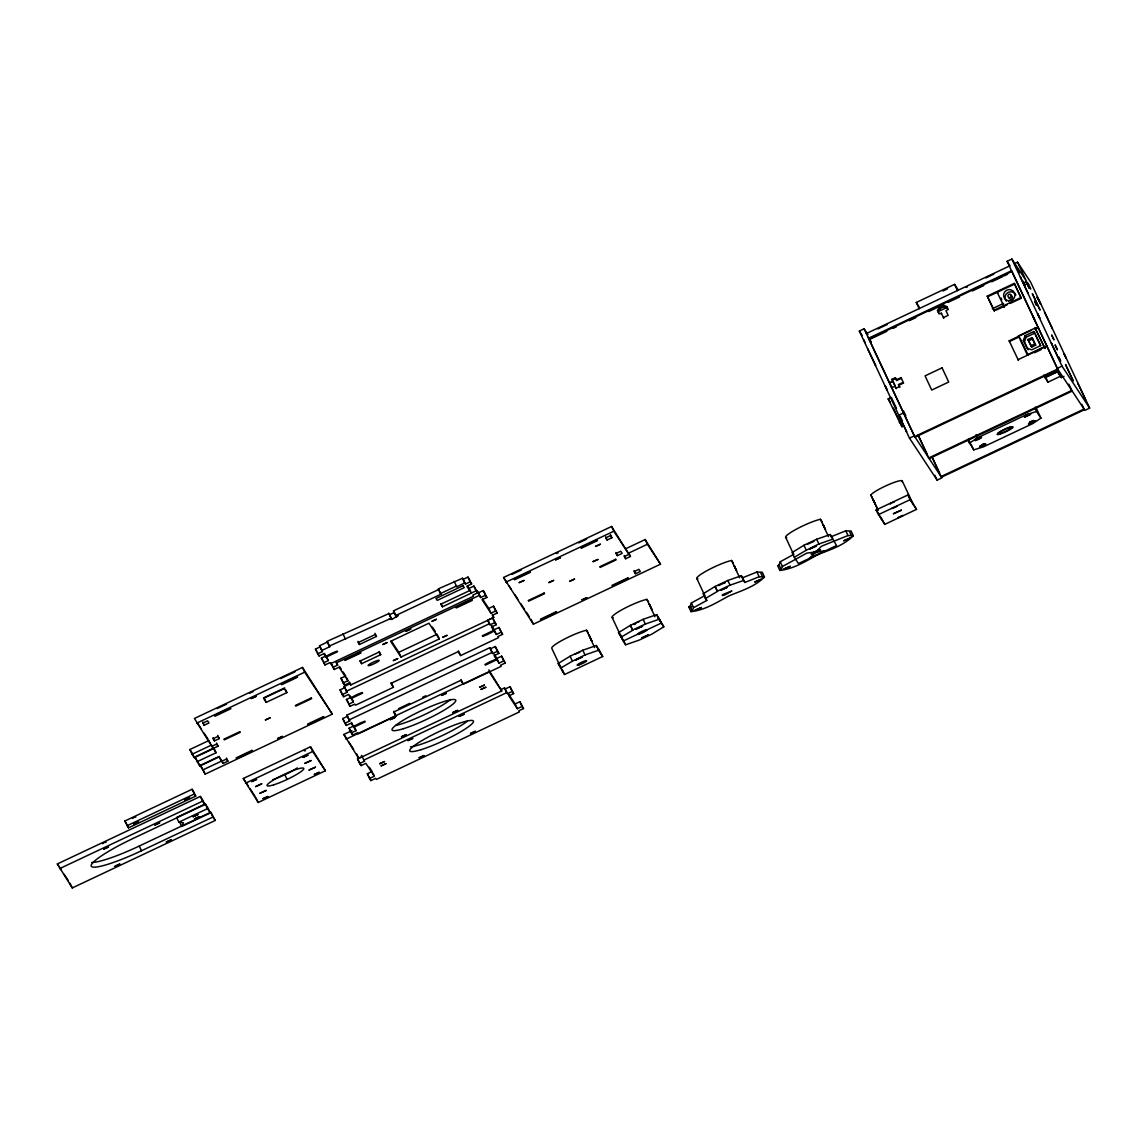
<?xml version="1.0" encoding="UTF-8"?>
<svg xmlns="http://www.w3.org/2000/svg" width="1147" height="1147" viewBox="0 0 1147 1147"><rect width="100%" height="100%" fill="white"/><g stroke="black" fill="none" stroke-linecap="round" stroke-linejoin="round"><path stroke-width="1.5" d="M984.327 443.889L979.524 447.129L985.875 444.133L980.327 445.782A2.165 2.136 -33.4 0 0 981.244 446.068M597.702 648.872L602.691 656.514L564.553 674.522L558.202 663.511L570.073 656.227L582.776 650.234L596.34 645.517L602.691 656.514M658.908 619.308L658.034 617.975M718.696 585.601L725.062 582.604L724.331 583.35M977.559 438.211L976.126 438.771M984.37 443.645L984.355 443.703A2.165 2.136 -33.4 0 1 983.911 444.692L983.294 445.394M1033.834 331.526L1040.472 345.706L1031.741 349.835L1027.081 348.186L1023.396 340.315L1025.103 335.655L1033.834 331.526L1034.866 333.089L1026.121 337.218L1024.429 341.878L1028.113 349.749M764.461 576.955C755.013 586.762 741.048 590.791 728.775 595.967C716.875 602.404 704.688 610.247 690.996 611.638L688.774 606.906L690.193 606.132L691.354 602.978L704.545 595.752L703.24 593.745L715.097 586.461L727.815 580.454L741.363 575.737L744.905 582.461L759.156 576.74L764.461 576.955L762.253 572.224L756.934 572.023L742.683 577.744M690.996 611.638L692.401 610.864L693.562 607.695L706.767 600.469L705.29 597.315M817.997 551.721L824.679 550.918C810.298 558.216 796.262 568.683 779.845 570.446L777.623 565.715L779.042 564.941L780.204 561.786L794.011 554.216M779.845 570.446L781.25 569.672L782.412 566.503L806.958 553.055L813.639 552.252A5.176 0.746 -25.1 0 1 820.521 549.872A5.176 0.746 -25.1 0 1 813.295 553.829A5.176 0.746 -25.1 0 1 813.639 552.252M979.395 438.398L979.538 438.054A2.165 2.136 -33.4 0 0 979.825 437.48M1028.716 414.913L1028.802 414.798A2.165 2.136 -33.4 0 0 1029.16 413.909M1033.074 421.551C1032.042 423.243 1031.153 419.788 1032.458 422.196M181.685 826.457L183.491 822.8L178.86 822.184L176.652 817.453L205.284 803.932L208.109 808.219L210.317 812.936L181.685 826.457L179.477 821.739M305.432 750.783L304.27 750.755M807.56 544.223L813.883 541.384M877.484 509.082L870.831 494.902L871.892 493.841A17.578 2.538 -25.1 0 1 891.133 483.561A17.578 2.538 -25.1 0 1 902.058 481.726M814.442 553.399L810.112 557.8C824.636 551.205 841.841 547.449 853.311 535.764L851.103 531.032L845.783 530.832L830.93 536.796M817.252 550.546L821.582 546.158L848.006 535.549L853.311 535.764M894.345 501.899L889.814 503.719L890.646 503.734M975.796 439.014C992.729 433.208 965.745 445.638 978.778 438.226M1027.095 415.615C1026.063 414.196 1028.271 415.988 1026.078 416.089A2.165 2.136 -33.4 0 1 1025.16 415.802L1026.207 415.788M977.144 439.33C978.434 438.211 977.287 438.082 979.337 438.297M1028.587 415.042L1027.483 414.641L1027.884 415.515M634.721 623.71L633.99 624.455L635.123 624.312M1029.418 422.397L1030.766 421.566M969.358 443.229L977.531 437.781L1026.794 414.526L1036.558 411.501L1040.931 418.139L1032.744 423.587L983.495 446.843L973.717 449.868L967.882 440.09M979.079 438.527L978.176 437.81M1032.558 422.139L1033.175 421.436A2.165 2.136 -33.4 0 0 1033.533 420.548L1032.96 421.307M249.63 693.362L250.634 692.774M618.534 632.628L630.406 625.344L643.123 619.337L656.672 614.62L663.798 626.792L651.926 634.09L639.223 640.083L625.66 644.8L618.534 632.628L620.986 636.341A21.09 3.04 -25.1 0 1 621.201 635.366M560.424 668.242L572.425 661.174L570.073 656.227M620.756 637.345L632.757 630.277L630.549 625.545M706.767 600.469L705.448 598.476L717.448 591.393L715.241 586.676M830.213 534.545L836.564 545.556L798.441 563.564L794.298 557.284L806.298 550.202L803.947 545.269L816.664 539.262L830.213 534.545L832.665 538.258M966.247 287.453L967.408 286.85M132.507 818.428L133.683 817.825M102.527 843.662L103.689 843.059M574.991 654.22L579.823 652.285M635.338 623.323L636.886 622.52M976.584 438.498L978.377 437.609M1025.848 415.243L1027.009 414.626M876.122 509.956L907.894 494.959L916.51 509.397L884.724 524.394L876.122 509.956L881.527 519.534M878.33 514.688L910.116 499.676L916.51 509.397M978.62 438.771L977.344 437.882M982.535 444.448C983.667 446.412 982.692 444.477 981.33 445.982M1032.4 421.609C1018.751 429.48 1045.964 416.504 1030.58 422.426M1027.884 415.544L1027.425 414.554M983.194 445.452L982.463 444.362M919.22 308.758L916.267 302.464L954.562 284.384L958.333 290.105M942.949 290.965L947.594 288.772M864.092 328.816L914.259 435.903L941.873 477.869L937.113 480.12L909.485 438.154L859.332 331.067L864.092 328.816L867.964 334.695M1017.532 262.204L1030.637 282.119L1089.65 408.103L1084.89 410.354L1057.262 368.388L1007.095 261.301L1011.869 259.05L1026.379 281.101L1017.532 262.204L1014.349 263.71M866.3 333.548L1009.546 265.975M877.856 328.931L887.391 324.429M985.904 277.918L993.847 274.176M1011.525 270.749L868.523 338.265L871.333 342.552L869.125 337.82M928.783 311.497L938.49 306.923L938.06 306.278L868.939 338.91L889.599 383.012C896.868 395.973 885.011 379.929 893.198 382.152L892.782 381.507L889.599 383.012M947.866 309.16L946.791 306.837L944.727 307.812L942.834 304.027L1011.941 271.395L1012.371 272.04M870.96 338.795L886.846 331.297M896.438 326.766L893.198 328.3L892.782 327.655M909.37 320.658L915.836 317.604M948.096 302.378L959.422 297.03M972.355 290.922L983.682 285.574M991.711 281.789L1002.836 276.542M1007.596 274.291L1004.428 275.782L1003.998 275.151M938.318 308.256L944.684 305.26M940.454 308.342L945.243 306.091M937.472 310.407L939.536 309.432L939.952 310.063L937.472 310.407L939.092 313.862L941.587 313.532M946.791 306.837L944.296 307.181L944.727 307.812M937.988 311.683L947.522 307.181M941.157 312.887L943.795 318.264L943.379 317.619L948.139 315.368L945.931 310.636L947.996 309.661L946.375 306.206M987.252 296.127L994.306 310.952L987.252 296.127L1014.263 283.381L1021.317 298.191L1010.206 303.439M987.667 296.772L1014.679 284.026M992.298 308.729L1003.539 303.425M993.89 310.307L1020.902 297.546L1021.317 298.191M995.897 310.192L1007.023 304.944M329.676 646.75L327.469 642.019L319.526 645.775L321.734 650.492L329.676 646.75L327.038 641.388L388.919 613.573M388.632 613.143L391.127 618.29L389.062 619.265L391.858 619.409L398.281 615.538L395.615 615.609L440.907 594.232L438.269 588.87L462.528 578.26L465.438 584.052L470.213 581.801L471.618 583.938L466.843 586.189L469.725 590.562L440.806 604.211L442.498 606.777L476.12 590.791L477.539 592.942L472.765 595.193L473.467 596.254L330.465 663.769L329.763 662.708L325.002 664.959L321.375 658.091L326.149 655.84M395.901 616.039L393.407 610.892L438.684 589.515L440.907 594.232M315.454 649.102L320.228 646.851L322.436 651.568L317.676 653.819L315.454 649.102L316.873 651.238M463.23 579.335L467.99 577.084L471.618 583.938M895.32 377.807L891.821 379.456L892.237 380.101L895.735 378.453L895.32 377.807L896.696 380.503L901.456 378.252L901.04 377.607L896.266 379.858L896.696 380.503M329.261 646.105L391.127 618.29M440.477 593.587L456.363 586.088L456.793 586.734L464.736 582.977L465.438 584.052M317.676 653.819L319.081 655.955L323.841 653.704L325.676 656.5L332.171 653.059L337.118 651.095L337.548 651.74L326.106 657.131L324.63 653.991M1011.941 271.395L1057.677 369.033L914.675 436.548L891.807 387.729L894.99 386.224L895.406 386.869M895.95 388.274L899.449 386.625L899.865 387.27L898.488 384.575L903.248 382.324L901.04 377.607M903.678 382.969L898.904 385.22L898.488 384.575M477.539 592.942L473.912 586.074L469.152 588.325L471.36 593.042M219.364 756.36L200.295 765.35L205.184 774.153L332.3 714.137L302.464 667.454L194.417 718.466L211.148 745.235L192.079 754.239L189.872 749.507L208.94 740.518L211.148 745.235M217.084 708.602L226.619 704.1M280.642 678.594L294.951 671.841M376.431 636.456L375.169 634.535L358.165 642.564L359.427 644.485L376.431 636.456L374.954 633.316M503.562 577.5L611.595 526.487L628.327 553.27L647.395 544.266L660.5 564.181L533.384 624.197L503.562 577.5L507.361 583.293M323.583 662.808L328.357 660.557L326.881 657.417M196.639 723.183L304.686 672.171L332.3 714.137M511.92 574.403L521.455 569.901M578.662 542.889L586.604 539.133M1043.971 346.939L1027.282 354.824L1018.436 335.928L1035.11 328.042L1044.917 348.387L1035.11 328.042M1046.91 346.036L1017.991 359.699L1018.421 360.344L1009.145 340.802L1031.64 330.178M1034.852 328.659L1038.064 327.139L1038.479 327.784L1035.268 329.304M1019.21 336.888L1009.561 341.433L1009.145 340.802M893.327 408.131L902.187 427.028L888.165 398.912L891.334 397.407L896.51 408.432M486.844 597.444L485.439 595.293L480.665 597.544L477.037 590.676L478.457 592.827L483.217 590.576L484.622 592.712L486.844 597.444L482.07 599.695L490.959 613.172L495.719 610.921L497.124 613.072L492.364 615.322L493.769 617.459L350.767 684.974L349.362 682.838L344.587 685.089L343.182 682.938L340.974 678.221L345.734 675.97L343.068 671.927M505.77 582.232L613.817 531.219L628.327 553.27M204.223 725.219L208.983 722.968L207.578 720.832L202.804 723.083L204.223 725.219L202.747 722.065M479.26 595.408L336.257 662.923L337.662 665.059L332.888 667.31L330.68 662.593M284.685 687.885L264.025 697.634L266.233 702.365L286.893 692.616L285.417 689.462M1027.927 339.526L1031.899 337.648L1032.73 338.91L1035.684 345.204L1031.712 347.082L1027.927 339.526L1031.712 347.082M611.867 537.757L610.462 535.606L605.688 537.857L607.107 540.008L611.867 537.757L610.39 534.602M1028.759 340.788L1032.73 338.91M332.888 667.31L334.307 669.461L339.068 667.21L347.957 680.687L343.182 682.938M1030.881 345.82L1034.852 343.942L1035.684 345.204M380.704 654.679L379.012 652.113L359.943 661.102L361.635 663.683L380.704 654.679L379.227 651.525M482.529 599.006L488.737 608.455L493.511 606.204L497.124 613.072M906.23 430.928L906.646 431.573L898.847 415.185L903.621 412.934L904.037 413.565M391.256 640.858L398.798 652.313L437.093 634.234L439.301 638.965L401.006 657.045L390.64 641.288L428.935 623.208L439.301 638.965M1034.479 352.746L1040.917 349.72M219.278 738.596L217.858 736.46L213.098 738.711L214.503 740.847L219.278 738.596L217.801 735.442M626.119 548.538L645.188 539.549L660.5 564.181M617.387 555.635L622.161 553.384L620.742 551.234L615.982 553.485L617.387 555.635L615.91 552.481M899.234 422.54L902.402 421.035L900.194 416.304M202.517 770.081L221.572 761.078L218.905 757.006L199.836 766.01L194.804 757.006L212.281 748.762M347.068 692.329L344.86 687.612L340.086 689.849L342.293 694.58L347.068 692.329L344.143 686.537L350.581 683.497M218.03 746.195L216.625 744.059L211.851 746.31L213.256 748.446L218.03 746.195L216.554 743.041M192.079 754.239L194.33 757.665L213.399 748.661L216.08 752.733L197.012 761.737M496.25 624.699L492.622 617.846L487.862 620.083L490.07 624.814L494.83 622.563L496.25 624.699L491.475 626.95L493.74 630.377L482.299 635.782L482.715 636.427L487.661 634.449L494.156 631.022L496.407 634.449L501.182 632.198L502.587 634.334L497.827 636.585L498.529 637.66L460.635 655.554L458.097 651.697L390.883 683.426L393.421 687.282L355.527 705.176L354.81 704.1L350.05 706.351L346.423 699.484L351.197 697.233M630.449 556.481L629.029 554.345L624.269 556.596L625.674 558.732L630.449 556.481L628.972 553.327M346.365 691.254L489.368 623.739L490.07 624.814M342.293 694.58L343.713 696.716L348.473 694.465L350.724 697.892L357.219 694.465L362.165 692.501L362.595 693.132L351.154 698.537L349.677 695.383M491.948 626.305L494.199 629.717L498.959 627.466L502.587 634.334M909.485 438.154L914.259 435.903M1057.262 368.388L1062.022 366.137L1089.65 408.103M227.895 761.178L226.489 759.042L221.715 761.293L223.135 763.429L227.895 761.178L226.418 758.038M348.645 704.215L353.405 701.964L351.928 698.81M915.105 437.193L1058.108 369.678M1044.845 377.506L1057.563 371.499M1044.989 377.721L1057.706 371.714L1060.631 376.173L1047.928 382.166L1043.756 375.098M635.538 573.715L640.313 571.464L638.893 569.328L634.133 571.579L635.538 573.715L634.062 570.561M1056.645 370.567L1061.305 377.635L1064 376.359M349.706 721.019L347.498 716.302L342.738 718.552L344.946 723.27L349.706 721.019L346.795 715.226L489.798 647.711L492.708 653.503L497.483 651.267L498.888 653.403L494.128 655.654L496.379 659.081L489.525 661.948L484.937 664.471L485.367 665.117L496.794 659.711L499.06 663.138L503.82 660.887L505.225 663.038L500.465 665.289L501.167 666.35L463.273 684.243L460.736 680.386L393.521 712.129L396.059 715.986L358.165 733.865L357.463 732.804L352.688 735.055L349.075 728.187L353.835 725.936L356.057 730.653L351.283 732.904M124.88 820.994L192.094 789.265L193.499 791.401L195.721 796.133L128.507 827.862L124.88 820.994L128.507 827.862M490.5 648.786L495.275 646.535L498.888 653.403M349.003 719.958L492.006 652.442L492.708 653.503M127.102 825.725L194.302 793.982L195.721 796.133M344.946 723.27L346.351 725.42L351.125 723.169L353.376 726.596L359.871 723.169L364.818 721.191L365.233 721.836L353.792 727.241L351.584 722.51M57.35 863.949L200.352 796.434L202.603 799.86L204.826 804.592L133.324 838.342A50.97 7.355 -25.1 0 0 91.33 866.315A50.97 7.355 -25.1 0 0 141.497 850.759L212.998 817.008L215.249 820.435L72.247 887.95L57.35 863.949L61.25 869.885M494.586 654.994L496.837 658.421L501.612 656.17L505.225 663.038M243.293 778.498L310.507 746.769L325.404 770.77L258.19 802.499L243.293 778.498L248.168 785.91M59.558 868.68L202.56 801.165L204.826 804.592M488.808 669.92L501.755 690.938L358.753 758.454L343.856 734.467L351.885 730.668M398.482 708.674L409.723 703.369M422.583 697.29L425.795 695.77M929.199 458.599L1072.201 391.084M245.501 783.229L312.715 751.5L325.404 770.77M346.064 739.184L489.066 671.669L501.755 690.938M178.86 822.184L207.492 808.664L210.317 812.936M91.746 862.458A50.97 7.355 -25.1 0 0 139.274 846.042L210.776 812.277L215.249 820.435M941.458 477.224L1084.46 409.708M501.325 689.419L504.537 687.899L507.461 693.706L512.222 691.455L513.641 693.591L508.867 695.842L517.326 708.688L522.086 706.437L523.505 708.574L518.731 710.825L519.433 711.9L376.431 779.415L375.729 778.34L370.968 780.591L369.549 778.455L367.341 773.723L372.101 771.472L369.291 767.2M369.549 778.455L374.323 776.204L365.864 763.357L361.104 765.608L359.685 763.472L357.477 758.741L362.237 756.49M505.239 688.974L510.014 686.723L513.641 693.591M630.406 625.344L632.614 630.061L645.331 624.054L658.894 619.337L663.798 626.792M715.097 586.461L717.319 591.192L730.022 585.185L743.586 580.468L744.905 582.461M507.461 693.706L506.759 692.63L363.757 760.146L364.459 761.221L359.685 763.472M508.537 693.964L515.103 703.957L519.878 701.706L523.505 708.574M1027.311 415.314L1030.766 414.239L1024.414 417.236L1029.217 413.995A2.165 2.136 -33.4 0 1 1028.859 414.884M1031.182 421.594L1032.329 422.239M556.238 553.485L558.073 552.911M251.867 692.186L253 691.77M1031.999 420.992L1033.533 420.548A2.165 2.136 -33.4 0 1 1033.232 421.523M637.718 622.147L639.209 621.588M806.298 550.202L818.872 543.993L832.435 539.276M572.425 661.174L584.999 654.951L598.548 650.234L596.34 645.517M1028.228 414.11L1029.461 413.78M983.337 444.004L984.57 443.674M134.902 817.309L135.848 817.008M104.907 842.543L106.141 842.213M977.488 439.287L977.717 438.441M981.517 445.968L982.09 445.079M688.774 606.906L691.727 606.548M1030.594 422.727L1031.669 422.598L1030.493 422.813A2.165 2.136 -33.4 0 1 1029.59 422.526M977.015 439.43L976.871 439.43A2.165 2.136 -33.4 0 1 975.968 439.143L975.753 438.943M981.388 446.068L981.187 445.982A2.165 2.136 -33.4 0 1 980.269 445.696M1029.533 422.44L1031.397 421.967M1044.96 312.973L1044.544 312.328L1052.344 328.716L1051.914 328.071M1020.83 277.66L1020.4 277.015L1028.199 293.403L1027.784 292.772M1007.095 261.301L1010.005 265.717M1051.813 343.799L1051.383 343.168L1059.183 359.556L1058.767 358.911M1078.166 383.844L1077.736 383.198L1085.535 399.586L1085.119 398.941M1046.623 345.419L1047.34 346.681M997.704 293.015L997.202 292.27L1004.342 307.195L1003.84 306.45M1025.103 335.655L1026.121 337.218M1023.396 340.315L1024.429 341.878M1018.436 335.928L1019.955 338.236M916.267 302.464L919.091 306.751M968.9 441.179L969.745 442.47M859.332 331.067L862.229 335.483M868.293 349.677L867.863 349.032L875.663 365.42L875.247 364.789M888.165 398.912L890.387 402.282M870.831 494.902L878.315 510.343M880.91 517.24L884.724 524.394M786.77 537.728A21.09 3.04 -25.1 0 1 795.889 529.441A21.09 3.04 -25.1 0 1 820.406 519.29L822.098 521.856M803.947 545.269L792.09 552.553L794.298 557.284M697.921 578.92A21.09 3.04 -25.1 0 1 707.039 570.633A21.09 3.04 -25.1 0 1 731.557 560.482L733.248 563.048M613.215 617.803A21.09 3.04 -25.1 0 1 622.348 609.516A21.09 3.04 -25.1 0 1 646.865 599.365L648.557 601.931M621.803 637.589L625.66 644.8M562.862 671.956L551.793 648.327A21.09 3.04 -25.1 0 1 564.295 639.18A21.09 3.04 -25.1 0 1 586.533 630.248L588.225 632.814M509.268 586.189L511.175 589.085M514.989 594.863L517.842 599.207M520.695 603.551L524.509 609.344M526.416 612.226L529.269 616.57M558.202 663.511L560.654 667.224A21.09 3.04 -25.1 0 0 561.743 667.583M432.376 627.079L435.2 631.38M339.526 666.522L341.304 669.217M319.526 645.775L320.228 646.851M340.974 678.221L344.587 685.089M321.734 650.492L322.436 651.568M326.106 657.131L328.357 660.557M344.143 686.537L344.86 687.612M351.154 698.537L353.405 701.964M321.375 658.091L322.78 660.228M340.086 689.849L343.713 696.716M346.423 699.484L347.842 701.634M346.795 715.226L347.498 716.302M353.792 727.241L356.057 730.653M342.738 718.552L346.351 725.42M349.075 728.187L352.688 735.055M343.856 734.467L346.781 738.912M348.731 741.88L353.606 749.292M357.477 758.741L361.104 765.608M367.341 773.723L370.968 780.591M286.893 692.616L284.241 688.587L263.581 698.337L266.233 702.365M250.118 788.878L254.992 796.29M197.327 722.868L201.198 728.746M204.094 733.162L207.965 739.041M189.872 749.507L192.123 752.934M194.804 757.006L196.682 759.859M200.295 765.35L202.087 768.074M64.175 874.329L68.089 880.265M1063.929 353.591L1066.165 358.323L1063.914 353.591M1053.892 339.698L1051.656 334.967L1053.907 339.698M1031.526 422.383L1031.053 421.422M1034.551 319.612L1032.988 316.271M1035.54 303.052C1032.415 296.801 1038.824 309.919 1035.698 303.654M1024.042 282.879C1020.945 276.671 1027.325 289.704 1024.214 283.481M1059.613 358.753C1056.502 352.502 1062.911 365.635 1059.785 359.369M874.129 501.54C871.032 495.332 877.398 508.365 874.286 502.142M824.105 526.473C819.976 518.186 828.464 535.577 824.32 527.276M735.256 567.665C731.126 559.392 739.614 576.769 735.471 568.468M1081.822 404.346L1084.044 409.063L941.027 476.579L931.866 456.75M1011.869 259.05L1062.022 366.137M1068.832 384.145L1071.771 390.439L928.769 457.954L918.446 435.917M1014.263 283.381L1020.902 297.546M1035.598 334.666L1040.773 345.691M1031.899 337.648L1034.852 343.942M1046.078 378.238L1047.928 382.166M1020.715 339.383L1028.085 355.14M1035.77 407.113L1040.931 418.139M1035.081 408.346L1036.558 411.501M954.562 284.384L957.501 290.678M938.06 306.278L939.952 310.063M937.888 311.038L938.977 313.36M981.875 444.764L982.391 445.839M976.054 434.641L977.531 437.781M977.502 438.125L978.018 439.201M971.509 445.151L973.717 449.868M968.269 439.315L970.62 444.262L968.025 439.401M932.038 456.864L939.608 473.023M893.054 381.435L895.262 386.152M918.13 434.985L926.977 453.882M891.893 379.213L896.309 388.661M934.848 475.274L937.113 480.12M903.635 411.142L905.858 415.874M868.451 337.261L869.928 340.401M863.691 339.512L865.168 342.652M902.245 480.908L913.313 504.537M907.894 494.959L910.116 499.676M849.569 531.649L851.791 536.366M845.783 530.832L848.006 535.549M820.406 519.29L828.521 536.61M816.664 539.262L819.015 544.208M785.681 537.37L793.05 553.126M780.204 561.786L782.412 566.503M779.042 564.941L781.25 569.672M760.719 572.84L762.941 577.572M756.934 572.023L759.156 576.74M741.363 575.737L743.586 580.468M731.557 560.482L739.672 577.801M727.815 580.454L730.166 585.4M696.831 578.561L704.946 595.895M703.24 593.745L705.448 598.476M691.354 602.978L693.562 607.695M690.193 606.132L692.401 610.864M645.188 539.549L647.395 544.266M659.124 618.333L661.332 623.065L623.194 641.058L621.731 637.918M656.672 614.62L658.894 619.337M646.865 599.365L654.98 616.685M611.595 526.487L613.817 531.219M624.197 555.578L625.674 558.732M605.63 536.853L607.107 540.008M643.123 619.337L645.474 624.269M612.14 617.444L620.986 636.341M598.791 649.231L600.999 653.948M586.533 630.248L594.648 647.568M582.776 650.234L585.142 655.166M562.345 669.805L564.553 674.522M531.176 619.466L533.384 624.197M493.511 606.204L495.719 610.921M483.217 590.576L485.439 595.293M498.959 627.466L501.182 632.198M492.292 614.305L493.769 617.459M488.737 608.455L490.959 613.172M492.622 617.846L494.83 622.563M478.457 592.827L480.665 597.544M473.912 586.074L476.12 590.791M494.199 629.717L496.407 634.449M491.518 625.66L494.156 631.022M467.99 577.084L470.213 581.801M487.891 620.599L489.368 623.739M501.612 656.17L503.82 660.887M467.517 585.83L469.725 590.562M495.275 646.535L497.483 651.267M462.528 578.26L464.736 582.977M519.878 701.706L522.086 706.437M496.837 658.421L499.06 663.138M510.014 686.723L512.222 691.455M494.171 654.349L496.794 659.711M489.798 647.711L492.006 652.442M515.103 703.957L517.326 708.688M504.537 687.899L506.759 692.63M454.155 581.371L456.793 586.734M441.022 603.637L442.498 606.777M458.413 650.822L460.635 655.554M461.065 679.526L463.273 684.243M396.633 617.158L393.995 611.795L394.425 612.426L389.65 614.677L389.234 614.046L391.858 619.409M398.798 652.313L401.006 657.045M391.199 682.565L393.421 687.282M393.851 711.255L396.059 715.986M357.95 641.331L359.427 644.485M360.158 660.529L361.635 663.683M342.924 633.875L345.562 639.252M349.29 681.82L350.767 684.974M346.48 677.547L347.957 680.687M336.186 661.919L337.662 665.059M332.085 664.73L334.307 669.461M348.573 703.211L350.05 706.351M324.2 653.346L325.676 656.5M323.526 661.805L325.002 664.959M317.604 652.815L319.081 655.955M372.847 773.049L374.323 776.204M361.534 755.414L364.459 761.221M356.531 753.737L358.753 758.454M302.464 667.454L304.686 672.171M310.507 746.769L312.715 751.5M284.857 774.741L287.065 779.458M255.967 797.767L258.19 802.499M213.027 737.693L214.503 740.847M221.658 760.289L223.135 763.429M220.095 757.923L221.572 761.078M213.872 748.002L216.08 752.733M211.794 745.292L213.256 748.446M202.976 769.422L205.184 774.153M198.359 762.87L199.836 766.01M192.868 754.511L194.33 757.665M210.776 812.277L212.998 817.008M205.284 803.932L207.492 808.664M200.352 796.434L202.56 801.165M192.094 789.265L194.302 793.982M139.274 846.042L141.497 850.759M70.039 883.219L72.247 887.95M1060.703 376.273L1061.305 377.635M467.374 721.191A35.156 5.075 -25.1 0 1 438.369 737.349A35.156 5.075 -25.1 0 1 410.483 746.855M1001.818 299.74A8.158 8.072 -33.4 0 1 1001.245 298.048M1010.865 295.697A1.764 1.735 -33.4 0 1 1012.471 297.417A1.764 1.735 -33.4 0 1 1010.865 299.181A1.764 1.735 -33.4 0 1 1008.987 297.761M1006.349 301.116A5.706 5.649 -33.4 0 1 1007.668 292.686A5.706 5.649 -33.4 0 1 1015.884 294.994M979.896 437.566A2.165 2.136 -33.4 0 1 979.61 438.14M910.188 499.519A17.578 2.538 -25.1 0 1 910.919 500.622M297.302 767.917A20.216 2.911 -25.1 0 1 272.728 779.702M450.628 699.484A35.156 5.075 -25.1 0 1 395.586 725.478M548.854 582.576L553.614 580.425L548.854 582.576M731.7 591.063L724.947 594.863A5.276 0.76 -25.1 0 1 723.298 594.318L731.7 591.063M103.746 849.11L108.492 846.988L103.746 849.11M115.03 866.243L119.761 864.107L115.03 866.243M133.74 823.876L138.486 821.739L133.74 823.876M154.874 824.98L159.605 822.843L154.874 824.98M166.344 842.013L171.089 839.876L166.344 842.013M184.71 799.817L189.456 797.681L184.71 799.817M193.14 816.736L197.872 814.599L193.14 816.736M194.546 818.872L199.291 816.75L194.546 818.872M251.322 698.523L256.053 696.387L251.322 698.523M251.795 781.551L256.541 779.43L251.795 781.551M265.416 719.929L270.147 717.807L265.416 719.929M255.595 786.598L261.702 783.86L255.595 786.598M259.867 793.28L266.19 790.441L259.867 793.28M263.064 798.685L267.81 796.548L263.064 798.685M277.674 738.553L282.406 736.431L277.674 738.553M303.123 757.321L307.855 755.199L303.123 757.321M304.744 763.386L311.066 760.547L304.744 763.386M309.117 770.024L315.439 767.185L309.117 770.024M314.393 774.454L319.138 772.318L314.393 774.454M382.84 644.485L387.098 642.564L382.84 644.485M393.407 660.543L397.679 658.622L393.407 660.543M406.038 631.137L410.769 629L406.038 631.137M379.743 763.716L384.489 761.579L379.743 763.716M390.252 719.628L394.998 717.492L390.252 719.628M381.148 765.852L385.894 763.716L381.148 765.852M401.522 736.747L406.267 734.625L401.522 736.747M432.089 621.23L436.362 619.308L432.089 621.23M407.945 740.575L412.676 738.453L407.945 740.575M442.67 637.288L446.929 635.366L442.67 637.288M419.214 757.708L423.96 755.572L419.214 757.708M441.581 695.397L446.312 693.261L441.581 695.397M452.85 712.516L457.596 710.394L452.85 712.516M459.259 716.345L464.005 714.223L459.259 716.345M479.632 687.239L484.378 685.117L479.632 687.239M470.542 733.478L475.274 731.342L470.542 733.478M481.052 689.39L485.783 687.254L481.052 689.39M519.218 582.59L523.978 580.454L519.218 582.59M555.678 559.822L560.424 557.686L555.678 559.822M569.772 581.228L574.518 579.092L569.772 581.228M582.045 599.852L586.777 597.716L582.045 599.852M595.565 546.373L600.311 544.237L595.565 546.373M593.085 561.6L597.859 559.464L593.085 561.6M575.894 659.898L582.217 657.059L575.894 659.898M636.241 629.015L642.549 626.176L636.241 629.015M642.019 637.789L648.327 634.951L642.019 637.789M720.947 590.16L727.27 587.321L720.947 590.16M809.782 548.94L816.105 546.101L809.782 548.94M892.036 508.436L896.768 506.314L892.036 508.436M938.303 306.478L943.035 304.342L938.303 306.478M893.484 513.713L901.384 510.157L893.484 513.713M898.087 517.641L902.832 515.519L898.087 517.641M695.139 610.175L701.376 607.523L695.139 610.175M754.941 581.945L761.164 579.292L754.941 581.945M783.989 568.984L790.226 566.331L783.989 568.984M843.791 540.753L850.013 538.101L843.791 540.753M462.987 585.716L435.975 598.462L437.251 600.397L464.263 587.637L462.987 585.716M942.06 367.843L925.07 375.872L931.708 390.052L948.712 382.023L942.06 367.843M230.418 708.072L214.532 715.57L214.962 716.215L230.848 708.717L230.418 708.072M297.159 676.572L281.273 684.071L281.689 684.716L297.575 677.203L297.159 676.572M530.029 571.622L514.128 579.12L514.559 579.765L530.444 572.267L530.029 571.622M596.755 540.108L580.869 547.621L581.3 548.252L597.186 540.753L596.755 540.108M360.516 652.313L344.616 659.812L345.046 660.457L360.932 652.958L360.516 652.313M471.732 599.795L455.846 607.308L456.262 607.939L472.163 600.44L471.732 599.795M239.752 731.729L223.866 739.242L224.282 739.872L240.167 732.374L239.752 731.729M311.253 697.978L295.367 705.477L295.783 706.122L311.669 698.623L311.253 697.978M544.122 593.028L528.222 600.526L528.652 601.171L544.538 593.673L544.122 593.028M615.624 559.277L599.723 566.776L600.153 567.421L616.039 559.908L615.624 559.277M252.01 750.353L236.124 757.866L236.54 758.497L252.426 750.998L252.01 750.353M323.511 716.603L307.625 724.101L308.041 724.746L323.941 717.248L323.511 716.603M556.381 611.652L540.495 619.151L540.911 619.796L556.797 612.297L556.381 611.652M627.882 577.902L611.996 585.4L612.412 586.045L628.298 578.532L627.882 577.902M1028.486 284.313L1027.081 282.176L1030.709 289.044L1028.486 284.313M1038.365 299.295L1036.945 297.159L1040.573 304.027L1038.365 299.295M1016.902 268.054L1015.482 265.918L1019.11 272.785L1016.902 268.054M1027.182 283.682L1025.776 281.545L1029.389 288.413L1027.182 283.682M1032.701 294.349L1032.286 293.704L1040.085 310.091L1032.701 294.349M1065.907 365.219L1065.477 364.574L1073.277 380.962L1065.907 365.219M1055.197 345.089L1057.333 349.677L1055.197 345.089M1037.677 313.719L1039.799 318.278L1037.677 313.719M885.14 385.736L887.161 390.138L885.14 385.736M649.317 604.01L652.141 610.089L649.317 604.01M588.985 634.908L591.809 640.987L588.985 634.908M421.121 749.651A35.156 5.075 -25.1 0 0 473.023 722.639A35.156 5.075 -25.1 0 0 430.641 735.772A35.156 5.075 -25.1 0 0 421.121 749.651M370.065 665.332A6.151 0.889 -25.1 0 0 379.155 660.6A6.151 0.889 -25.1 0 0 371.743 662.894A6.151 0.889 -25.1 0 0 370.065 665.332M1008.758 300.887A5.706 5.649 -33.4 0 0 1014.421 292.8A5.706 5.649 -33.4 0 0 1004.6 292.026A5.706 5.649 -33.4 0 0 1008.758 300.887M1009.532 297.618A1.764 1.735 -33.4 0 0 1011.281 295.123A1.764 1.735 -33.4 0 0 1008.256 294.879A1.764 1.735 -33.4 0 0 1009.532 297.618M1000.026 434.096A8.789 1.262 -25.1 0 0 1013.002 427.344A8.789 1.262 -25.1 0 0 1002.406 430.627A8.789 1.262 -25.1 0 0 1000.026 434.096M1000.356 433.365A7.914 1.147 -25.1 0 0 1012.027 427.286A7.914 1.147 -25.1 0 0 1002.492 430.24A7.914 1.147 -25.1 0 0 1000.356 433.365M578.862 665.002A5.276 0.76 -25.1 0 0 586.647 660.944A5.276 0.76 -25.1 0 0 580.296 662.909A5.276 0.76 -25.1 0 0 578.862 665.002M639.194 634.105A5.276 0.76 -25.1 0 0 646.98 630.061A5.276 0.76 -25.1 0 0 640.628 632.026A5.276 0.76 -25.1 0 0 639.194 634.105M273.674 784.835A20.216 2.911 -25.1 0 0 303.525 769.307A20.216 2.911 -25.1 0 0 279.151 776.849A20.216 2.911 -25.1 0 0 273.674 784.835M403.429 728.703A35.156 5.075 -25.1 0 0 455.33 701.677A35.156 5.075 -25.1 0 0 412.963 714.81A35.156 5.075 -25.1 0 0 403.429 728.703"/></g></svg>
